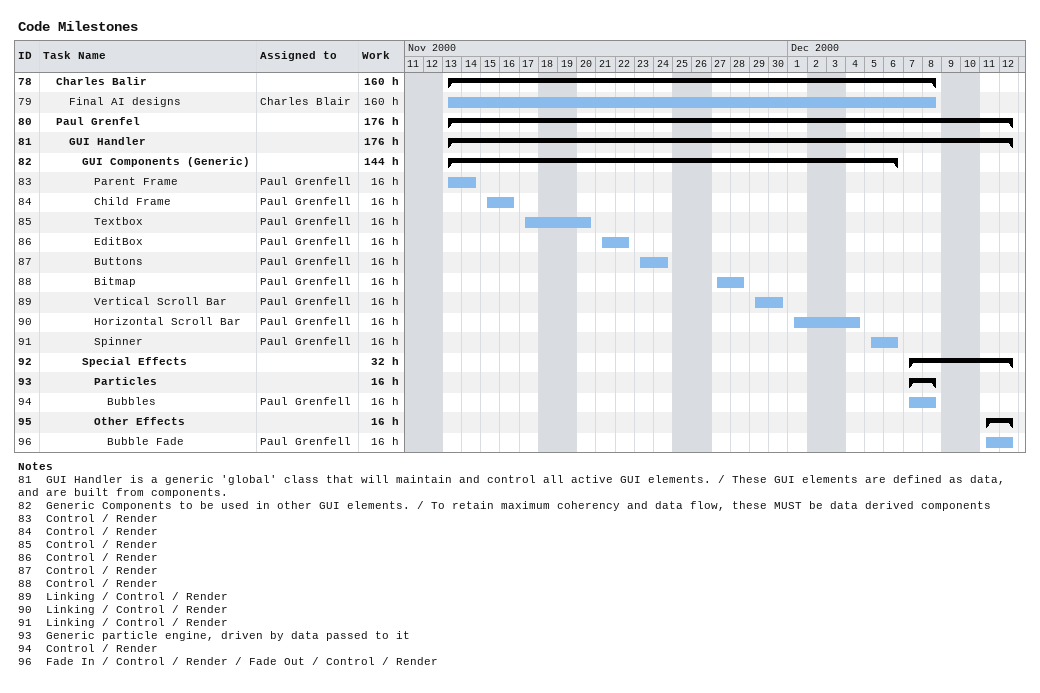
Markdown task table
Code Milestones

| ID | Level | Task | Start | Finish | Resources | Work (h) |
|---|---|---|---|---|---|---|
| 78 | 2 | **Charles Balir** | 2000-11-13 | 2000-12-08 |  | 160 |
| 79 | 3 | Final AI designs | 2000-11-13 | 2000-12-08 | Charles Blair | 160 |
| 80 | 2 | **Paul Grenfel** | 2000-11-13 | 2000-12-12 |  | 176 |
| 81 | 3 | **GUI Handler** | 2000-11-13 | 2000-12-12 |  | 176 |
| 82 | 4 | **GUI Components (Generic)** | 2000-11-13 | 2000-12-06 |  | 144 |
| 83 | 5 | Parent Frame | 2000-11-13 | 2000-11-14 | Paul Grenfell | 16 |
| 84 | 5 | Child Frame | 2000-11-15 | 2000-11-16 | Paul Grenfell | 16 |
| 85 | 5 | Textbox | 2000-11-17 | 2000-11-20 | Paul Grenfell | 16 |
| 86 | 5 | EditBox | 2000-11-21 | 2000-11-22 | Paul Grenfell | 16 |
| 87 | 5 | Buttons | 2000-11-23 | 2000-11-24 | Paul Grenfell | 16 |
| 88 | 5 | Bitmap | 2000-11-27 | 2000-11-28 | Paul Grenfell | 16 |
| 89 | 5 | Vertical Scroll Bar | 2000-11-29 | 2000-11-30 | Paul Grenfell | 16 |
| 90 | 5 | Horizontal Scroll Bar | 2000-12-01 | 2000-12-04 | Paul Grenfell | 16 |
| 91 | 5 | Spinner | 2000-12-05 | 2000-12-06 | Paul Grenfell | 16 |
| 92 | 4 | **Special Effects** | 2000-12-07 | 2000-12-12 |  | 32 |
| 93 | 5 | **Particles** | 2000-12-07 | 2000-12-08 |  | 16 |
| 94 | 6 | Bubbles | 2000-12-07 | 2000-12-08 | Paul Grenfell | 16 |
| 95 | 5 | **Other Effects** | 2000-12-11 | 2000-12-12 |  | 16 |
| 96 | 6 | Bubble Fade | 2000-12-11 | 2000-12-12 | Paul Grenfell | 16 |

Notes
- 81: GUI Handler is a generic 'global' class that will maintain and control all active GUI elements. / These GUI elements are defined as data, and are built from components.
- 82: Generic Components to be used in other GUI elements. / To retain maximum coherency and data flow, these MUST be data derived components
- 83: Control / Render
- 84: Control / Render
- 85: Control / Render
- 86: Control / Render
- 87: Control / Render
- 88: Control / Render
- 89: Linking / Control / Render
- 90: Linking / Control / Render
- 91: Linking / Control / Render
- 93: Generic particle engine, driven by data passed to it
- 94: Control / Render
- 96: Fade In / Control / Render / Fade Out / Control / Render
